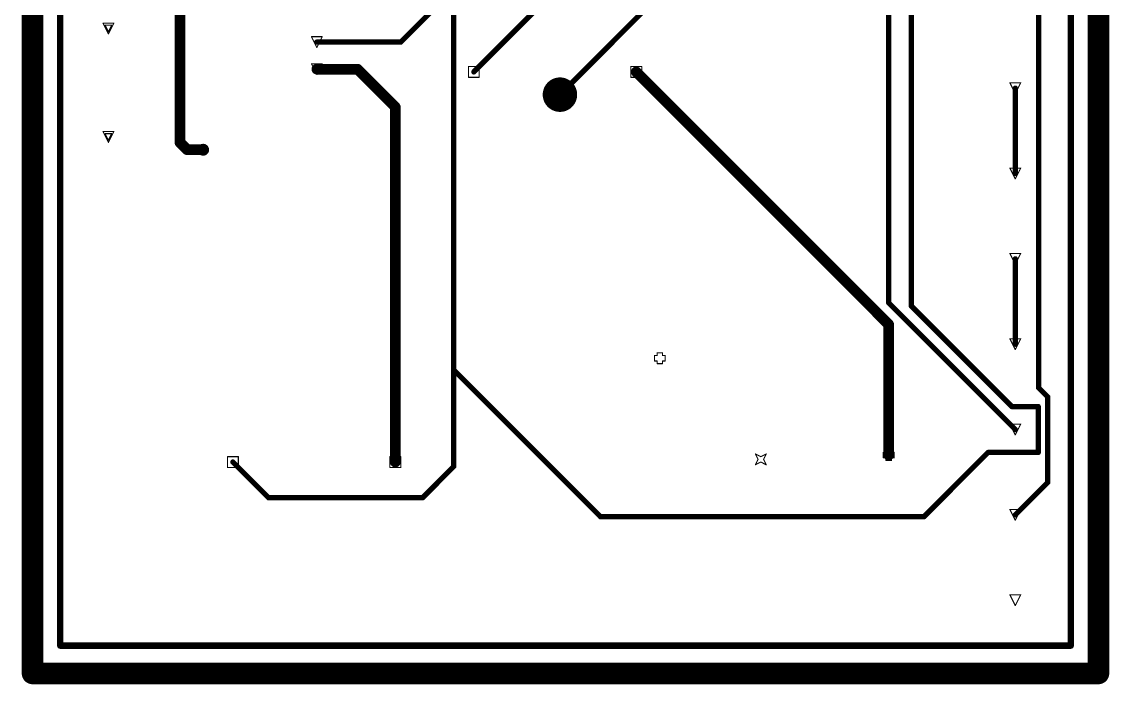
# Model space of a CAD drawing. Header units: millimetres. Extents: x 40 to 3761, y -469 to 920.
# Drawn here: x 3658.7 to 3760.7, y -469 to -406.9 of the extents above; entities that cross this region are included whole.
import ezdxf

# ---------------------------------------------------------------- set-up
doc = ezdxf.new("R2010")
doc.units = ezdxf.units.MM
for name, color, linetype in [('BottomSolder', 6, 'Continuous'), ('DrillDrawing', 1, 'Continuous'), ('InternalPlane1', 76, 'Continuous'), ('InternalPlane2', 16, 'Continuous'), ('KeepOutLayer', 6, 'Continuous'), ('MultiLayer', 9, 'Continuous'), ('TopLayer', 1, 'Continuous')]:
    doc.layers.add(name, color=color, linetype=linetype)

msp = doc.modelspace()

# ---------------------------------------------------------------- linework, layer by layer
at = {"layer": 'BottomSolder', "const_width": 1.203}
msp.add_lwpolyline([(3708.589, -413.75, 1), (3709.792, -413.75, 1)], format="xyb", close=True, dxfattribs=at)
at = {"layer": 'DrillDrawing', "const_width": 0.102}
for points in [[(3666.316, -407.044), (3667.332, -407.044)], [(3666.316, -407.044), (3666.824, -408.06)], [(3666.824, -408.06), (3667.332, -407.044)], [(3666.519, -407.247), (3667.128, -407.247)], [(3666.519, -407.247), (3666.824, -407.857)], [(3666.824, -407.857), (3667.128, -407.247)], [(3685.874, -408.314), (3686.89, -408.314)], [(3685.874, -408.314), (3686.382, -409.33)], [(3686.382, -409.33), (3686.89, -408.314)], [(3685.874, -410.854), (3686.89, -410.854)], [(3685.874, -410.854), (3686.382, -411.87)], [(3686.382, -411.87), (3686.89, -410.854)], [(3700.606, -411.108), (3701.622, -411.108)], [(3700.606, -412.124), (3700.606, -411.108)], [(3701.622, -412.124), (3701.622, -411.108)], [(3715.846, -411.108), (3716.862, -411.108)], [(3715.846, -412.124), (3715.846, -411.108)], [(3716.862, -412.124), (3716.862, -411.108)], [(3700.606, -412.124), (3701.622, -412.124)], [(3715.846, -412.124), (3716.862, -412.124)], [(3708.683, -413.496), (3708.683, -413.242)], [(3708.683, -413.242), (3708.937, -413.242)], [(3708.937, -413.242), (3709.191, -413.496)], [(3709.191, -413.496), (3709.445, -413.242)], [(3709.445, -413.242), (3709.699, -413.242)], [(3709.699, -413.496), (3709.699, -413.242)], [(3751.406, -412.634), (3752.422, -412.634)], [(3751.406, -412.634), (3751.914, -413.65)], [(3751.914, -413.65), (3752.422, -412.634)], [(3708.683, -413.496), (3708.937, -413.75)], [(3708.683, -414.004), (3708.937, -413.75)], [(3708.683, -414.258), (3708.683, -414.004)], [(3708.683, -414.258), (3708.937, -414.258)], [(3708.937, -414.258), (3709.191, -414.004)], [(3709.191, -414.004), (3709.445, -414.258)], [(3709.445, -413.75), (3709.699, -413.496)], [(3709.445, -413.75), (3709.699, -414.004)], [(3709.445, -414.258), (3709.699, -414.258)], [(3709.699, -414.258), (3709.699, -414.004)], [(3666.316, -417.204), (3667.332, -417.204)], [(3666.316, -417.204), (3666.824, -418.22)], [(3666.824, -418.22), (3667.332, -417.204)], [(3666.519, -417.407), (3667.128, -417.407)], [(3666.519, -417.407), (3666.824, -418.017)], [(3666.824, -418.017), (3667.128, -417.407)], [(3751.406, -420.634), (3752.422, -420.634)], [(3751.406, -420.634), (3751.914, -421.65)], [(3751.914, -421.65), (3752.422, -420.634)], [(3751.406, -428.634), (3752.422, -428.634)], [(3751.406, -428.634), (3751.914, -429.65)], [(3751.914, -429.65), (3752.422, -428.634)], [(3751.406, -436.634), (3752.422, -436.634)], [(3751.406, -436.634), (3751.914, -437.65)], [(3751.914, -437.65), (3752.422, -436.634)], [(3718.054, -438.716), (3718.054, -438.208)], [(3718.054, -438.208), (3718.308, -438.208)], [(3718.054, -438.716), (3718.308, -438.716)], [(3718.308, -438.208), (3718.308, -437.954)], [(3718.308, -437.954), (3718.816, -437.954)], [(3718.308, -438.97), (3718.308, -438.716)], [(3718.816, -438.208), (3718.816, -437.954)], [(3718.816, -438.208), (3719.07, -438.208)], [(3718.816, -438.716), (3719.07, -438.716)], [(3718.816, -438.97), (3718.816, -438.716)], [(3719.07, -438.716), (3719.07, -438.208)], [(3718.308, -438.97), (3718.816, -438.97)], [(3751.406, -444.634), (3752.422, -444.634)], [(3751.406, -444.634), (3751.914, -445.65)], [(3751.914, -445.65), (3752.422, -444.634)], [(3678, -447.684), (3679.016, -447.684)], [(3678, -448.7), (3678, -447.684)], [(3679.016, -448.7), (3679.016, -447.684)], [(3693.24, -447.684), (3694.256, -447.684)], [(3693.24, -448.7), (3693.24, -447.684)], [(3694.256, -448.7), (3694.256, -447.684)], [(3727.53, -447.43), (3728.038, -447.684)], [(3727.53, -447.43), (3727.784, -447.938)], [(3727.53, -448.446), (3727.784, -447.938)], [(3728.038, -447.684), (3728.546, -447.43)], [(3728.292, -447.938), (3728.546, -447.43)], [(3728.292, -447.938), (3728.546, -448.446)], [(3739.53, -447.792), (3739.53, -447.284)], [(3739.53, -447.284), (3739.784, -447.284)], [(3739.53, -447.792), (3739.784, -447.792)], [(3739.784, -447.284), (3739.784, -447.03)], [(3739.784, -447.03), (3740.292, -447.03)], [(3739.784, -448.046), (3739.784, -447.792)], [(3740.292, -447.284), (3740.292, -447.03)], [(3740.292, -447.284), (3740.546, -447.284)], [(3740.292, -447.792), (3740.546, -447.792)], [(3740.292, -448.046), (3740.292, -447.792)], [(3740.546, -447.792), (3740.546, -447.284)], [(3678, -448.7), (3679.016, -448.7)], [(3693.24, -448.7), (3694.256, -448.7)], [(3727.53, -448.446), (3728.038, -448.192)], [(3728.038, -448.192), (3728.546, -448.446)], [(3739.784, -448.046), (3740.292, -448.046)], [(3751.406, -452.634), (3752.422, -452.634)], [(3751.406, -452.634), (3751.914, -453.65)], [(3751.914, -453.65), (3752.422, -452.634)], [(3751.406, -460.634), (3752.422, -460.634)], [(3751.406, -460.634), (3751.914, -461.65)], [(3751.914, -461.65), (3752.422, -460.634)]]:
    msp.add_lwpolyline(points, dxfattribs=at)
at = {"layer": 'DrillDrawing'}
for points, const_width in [([(3666.29, -407.044, 1), (3666.341, -407.044, 1)], 0.0508), ([(3666.29, -407.044, 1), (3666.341, -407.044, 1)], 0.0508), ([(3667.306, -407.044, 1), (3667.357, -407.044, 1)], 0.0508), ([(3667.306, -407.044, 1), (3667.357, -407.044, 1)], 0.0508), ([(3666.493, -407.247, 1), (3666.544, -407.247, 1)], 0.0508), ([(3666.493, -407.247, 1), (3666.544, -407.247, 1)], 0.0508), ([(3666.798, -407.857, 1), (3666.849, -407.857, 1)], 0.0508), ([(3666.798, -407.857, 1), (3666.849, -407.857, 1)], 0.0508), ([(3666.798, -408.06, 1), (3666.849, -408.06, 1)], 0.0508), ([(3666.798, -408.06, 1), (3666.849, -408.06, 1)], 0.0508), ([(3667.103, -407.247, 1), (3667.154, -407.247, 1)], 0.0508), ([(3667.103, -407.247, 1), (3667.154, -407.247, 1)], 0.0508), ([(3685.848, -408.314, 1), (3685.899, -408.314, 1)], 0.0508), ([(3685.848, -408.314, 1), (3685.899, -408.314, 1)], 0.0508), ([(3686.864, -408.314, 1), (3686.915, -408.314, 1)], 0.0508), ([(3686.864, -408.314, 1), (3686.915, -408.314, 1)], 0.0508), ([(3686.356, -409.33, 1), (3686.407, -409.33, 1)], 0.0508), ([(3686.356, -409.33, 1), (3686.407, -409.33, 1)], 0.0508), ([(3685.848, -410.854, 1), (3685.899, -410.854, 1)], 0.0508), ([(3685.848, -410.854, 1), (3685.899, -410.854, 1)], 0.0508), ([(3686.864, -410.854, 1), (3686.915, -410.854, 1)], 0.0508), ([(3686.864, -410.854, 1), (3686.915, -410.854, 1)], 0.0508), ([(3700.58, -411.108, 1), (3700.631, -411.108, 1)], 0.0508), ([(3700.58, -411.108, 1), (3700.631, -411.108, 1)], 0.0508), ([(3701.596, -411.108, 1), (3701.647, -411.108, 1)], 0.0508), ([(3701.596, -411.108, 1), (3701.647, -411.108, 1)], 0.0508), ([(3715.82, -411.108, 1), (3715.871, -411.108, 1)], 0.0508), ([(3715.82, -411.108, 1), (3715.871, -411.108, 1)], 0.0508), ([(3716.836, -411.108, 1), (3716.887, -411.108, 1)], 0.0508), ([(3716.836, -411.108, 1), (3716.887, -411.108, 1)], 0.0508), ([(3686.356, -411.87, 1), (3686.407, -411.87, 1)], 0.0508), ([(3686.356, -411.87, 1), (3686.407, -411.87, 1)], 0.0508), ([(3700.58, -412.124, 1), (3700.631, -412.124, 1)], 0.0508), ([(3700.58, -412.124, 1), (3700.631, -412.124, 1)], 0.0508), ([(3701.596, -412.124, 1), (3701.647, -412.124, 1)], 0.0508), ([(3701.596, -412.124, 1), (3701.647, -412.124, 1)], 0.0508), ([(3715.82, -412.124, 1), (3715.871, -412.124, 1)], 0.0508), ([(3715.82, -412.124, 1), (3715.871, -412.124, 1)], 0.0508), ([(3716.836, -412.124, 1), (3716.887, -412.124, 1)], 0.0508), ([(3716.836, -412.124, 1), (3716.887, -412.124, 1)], 0.0508), ([(3708.657, -413.242, 1), (3708.708, -413.242, 1)], 0.0508), ([(3708.657, -413.242, 1), (3708.708, -413.242, 1)], 0.0508), ([(3708.911, -413.242, 1), (3708.962, -413.242, 1)], 0.0508), ([(3708.911, -413.242, 1), (3708.962, -413.242, 1)], 0.0508), ([(3709.419, -413.242, 1), (3709.47, -413.242, 1)], 0.0508), ([(3709.419, -413.242, 1), (3709.47, -413.242, 1)], 0.0508), ([(3709.673, -413.242, 1), (3709.724, -413.242, 1)], 0.0508), ([(3709.673, -413.242, 1), (3709.724, -413.242, 1)], 0.0508), ([(3751.38, -412.634, 1), (3751.431, -412.634, 1)], 0.0508), ([(3751.38, -412.634, 1), (3751.431, -412.634, 1)], 0.0508), ([(3752.396, -412.634, 1), (3752.447, -412.634, 1)], 0.0508), ([(3752.396, -412.634, 1), (3752.447, -412.634, 1)], 0.0508), ([(3708.657, -413.496, 1), (3708.708, -413.496, 1)], 0.0508), ([(3708.657, -413.496, 1), (3708.708, -413.496, 1)], 0.0508), ([(3708.657, -414.004, 1), (3708.708, -414.004, 1)], 0.0508), ([(3708.657, -414.004, 1), (3708.708, -414.004, 1)], 0.0508), ([(3708.657, -414.258, 1), (3708.708, -414.258, 1)], 0.0508), ([(3708.657, -414.258, 1), (3708.708, -414.258, 1)], 0.0508), ([(3708.911, -413.75, 1), (3708.962, -413.75, 1)], 0.0508), ([(3708.911, -413.75, 1), (3708.962, -413.75, 1)], 0.0508), ([(3708.911, -414.258, 1), (3708.962, -414.258, 1)], 0.0508), ([(3708.911, -414.258, 1), (3708.962, -414.258, 1)], 0.0508), ([(3709.165, -413.496, 1), (3709.216, -413.496, 1)], 0.0508), ([(3709.165, -413.496, 1), (3709.216, -413.496, 1)], 0.0508), ([(3709.165, -414.004, 1), (3709.216, -414.004, 1)], 0.0508), ([(3709.165, -414.004, 1), (3709.216, -414.004, 1)], 0.0508), ([(3709.419, -413.75, 1), (3709.47, -413.75, 1)], 0.0508), ([(3709.419, -413.75, 1), (3709.47, -413.75, 1)], 0.0508), ([(3709.419, -414.258, 1), (3709.47, -414.258, 1)], 0.0508), ([(3709.419, -414.258, 1), (3709.47, -414.258, 1)], 0.0508), ([(3709.673, -413.496, 1), (3709.724, -413.496, 1)], 0.0508), ([(3709.673, -413.496, 1), (3709.724, -413.496, 1)], 0.0508), ([(3709.673, -414.004, 1), (3709.724, -414.004, 1)], 0.0508), ([(3709.673, -414.004, 1), (3709.724, -414.004, 1)], 0.0508), ([(3709.673, -414.258, 1), (3709.724, -414.258, 1)], 0.0508), ([(3709.673, -414.258, 1), (3709.724, -414.258, 1)], 0.0508), ([(3751.888, -413.65, 1), (3751.939, -413.65, 1)], 0.0508), ([(3751.888, -413.65, 1), (3751.939, -413.65, 1)], 0.0508), ([(3666.29, -417.204, 1), (3666.341, -417.204, 1)], 0.0508), ([(3666.29, -417.204, 1), (3666.341, -417.204, 1)], 0.0508), ([(3667.306, -417.204, 1), (3667.357, -417.204, 1)], 0.0508), ([(3667.306, -417.204, 1), (3667.357, -417.204, 1)], 0.0508), ([(3666.493, -417.407, 1), (3666.544, -417.407, 1)], 0.0508), ([(3666.493, -417.407, 1), (3666.544, -417.407, 1)], 0.0508), ([(3666.798, -418.017, 1), (3666.849, -418.017, 1)], 0.0508), ([(3666.798, -418.017, 1), (3666.849, -418.017, 1)], 0.0508), ([(3666.798, -418.22, 1), (3666.849, -418.22, 1)], 0.0508), ([(3666.798, -418.22, 1), (3666.849, -418.22, 1)], 0.0508), ([(3667.103, -417.407, 1), (3667.154, -417.407, 1)], 0.0508), ([(3667.103, -417.407, 1), (3667.154, -417.407, 1)], 0.0508), ([(3676.222, -418.916, 1), (3675.206, -418.916, 1)], 0.102), ([(3675.18, -418.916, 1), (3675.231, -418.916, 1)], 0.0508), ([(3676.196, -418.916, 1), (3676.247, -418.916, 1)], 0.0508), ([(3751.38, -420.634, 1), (3751.431, -420.634, 1)], 0.0508), ([(3751.38, -420.634, 1), (3751.431, -420.634, 1)], 0.0508), ([(3752.396, -420.634, 1), (3752.447, -420.634, 1)], 0.0508), ([(3752.396, -420.634, 1), (3752.447, -420.634, 1)], 0.0508), ([(3751.888, -421.65, 1), (3751.939, -421.65, 1)], 0.0508), ([(3751.888, -421.65, 1), (3751.939, -421.65, 1)], 0.0508), ([(3751.38, -428.634, 1), (3751.431, -428.634, 1)], 0.0508), ([(3751.38, -428.634, 1), (3751.431, -428.634, 1)], 0.0508), ([(3752.396, -428.634, 1), (3752.447, -428.634, 1)], 0.0508), ([(3752.396, -428.634, 1), (3752.447, -428.634, 1)], 0.0508), ([(3751.888, -429.65, 1), (3751.939, -429.65, 1)], 0.0508), ([(3751.888, -429.65, 1), (3751.939, -429.65, 1)], 0.0508), ([(3751.38, -436.634, 1), (3751.431, -436.634, 1)], 0.0508), ([(3751.38, -436.634, 1), (3751.431, -436.634, 1)], 0.0508), ([(3752.396, -436.634, 1), (3752.447, -436.634, 1)], 0.0508), ([(3752.396, -436.634, 1), (3752.447, -436.634, 1)], 0.0508), ([(3751.888, -437.65, 1), (3751.939, -437.65, 1)], 0.0508), ([(3751.888, -437.65, 1), (3751.939, -437.65, 1)], 0.0508), ([(3718.028, -438.208, 1), (3718.079, -438.208, 1)], 0.0508), ([(3718.028, -438.208, 1), (3718.079, -438.208, 1)], 0.0508), ([(3718.028, -438.716, 1), (3718.079, -438.716, 1)], 0.0508), ([(3718.028, -438.716, 1), (3718.079, -438.716, 1)], 0.0508), ([(3718.282, -437.954, 1), (3718.333, -437.954, 1)], 0.0508), ([(3718.282, -437.954, 1), (3718.333, -437.954, 1)], 0.0508), ([(3718.282, -438.208, 1), (3718.333, -438.208, 1)], 0.0508), ([(3718.282, -438.208, 1), (3718.333, -438.208, 1)], 0.0508), ([(3718.282, -438.716, 1), (3718.333, -438.716, 1)], 0.0508), ([(3718.282, -438.716, 1), (3718.333, -438.716, 1)], 0.0508), ([(3718.79, -437.954, 1), (3718.841, -437.954, 1)], 0.0508), ([(3718.79, -437.954, 1), (3718.841, -437.954, 1)], 0.0508), ([(3718.79, -438.208, 1), (3718.841, -438.208, 1)], 0.0508), ([(3718.79, -438.208, 1), (3718.841, -438.208, 1)], 0.0508), ([(3718.79, -438.716, 1), (3718.841, -438.716, 1)], 0.0508), ([(3718.79, -438.716, 1), (3718.841, -438.716, 1)], 0.0508), ([(3719.044, -438.208, 1), (3719.095, -438.208, 1)], 0.0508), ([(3719.044, -438.208, 1), (3719.095, -438.208, 1)], 0.0508), ([(3719.044, -438.716, 1), (3719.095, -438.716, 1)], 0.0508), ([(3719.044, -438.716, 1), (3719.095, -438.716, 1)], 0.0508), ([(3718.282, -438.97, 1), (3718.333, -438.97, 1)], 0.0508), ([(3718.282, -438.97, 1), (3718.333, -438.97, 1)], 0.0508), ([(3718.79, -438.97, 1), (3718.841, -438.97, 1)], 0.0508), ([(3718.79, -438.97, 1), (3718.841, -438.97, 1)], 0.0508), ([(3751.38, -444.634, 1), (3751.431, -444.634, 1)], 0.0508), ([(3751.38, -444.634, 1), (3751.431, -444.634, 1)], 0.0508), ([(3752.396, -444.634, 1), (3752.447, -444.634, 1)], 0.0508), ([(3752.396, -444.634, 1), (3752.447, -444.634, 1)], 0.0508), ([(3751.888, -445.65, 1), (3751.939, -445.65, 1)], 0.0508), ([(3751.888, -445.65, 1), (3751.939, -445.65, 1)], 0.0508), ([(3677.974, -447.684, 1), (3678.025, -447.684, 1)], 0.0508), ([(3677.974, -447.684, 1), (3678.025, -447.684, 1)], 0.0508), ([(3678.99, -447.684, 1), (3679.041, -447.684, 1)], 0.0508), ([(3678.99, -447.684, 1), (3679.041, -447.684, 1)], 0.0508), ([(3693.214, -447.684, 1), (3693.265, -447.684, 1)], 0.0508), ([(3693.214, -447.684, 1), (3693.265, -447.684, 1)], 0.0508), ([(3694.23, -447.684, 1), (3694.281, -447.684, 1)], 0.0508), ([(3694.23, -447.684, 1), (3694.281, -447.684, 1)], 0.0508), ([(3727.504, -447.43, 1), (3727.555, -447.43, 1)], 0.0508), ([(3727.504, -447.43, 1), (3727.555, -447.43, 1)], 0.0508), ([(3727.758, -447.938, 1), (3727.809, -447.938, 1)], 0.0508), ([(3727.758, -447.938, 1), (3727.809, -447.938, 1)], 0.0508), ([(3728.012, -447.684, 1), (3728.063, -447.684, 1)], 0.0508), ([(3728.012, -447.684, 1), (3728.063, -447.684, 1)], 0.0508), ([(3728.266, -447.938, 1), (3728.317, -447.938, 1)], 0.0508), ([(3728.266, -447.938, 1), (3728.317, -447.938, 1)], 0.0508), ([(3728.52, -447.43, 1), (3728.571, -447.43, 1)], 0.0508), ([(3728.52, -447.43, 1), (3728.571, -447.43, 1)], 0.0508), ([(3739.504, -447.284, 1), (3739.555, -447.284, 1)], 0.0508), ([(3739.504, -447.284, 1), (3739.555, -447.284, 1)], 0.0508), ([(3739.504, -447.792, 1), (3739.555, -447.792, 1)], 0.0508), ([(3739.504, -447.792, 1), (3739.555, -447.792, 1)], 0.0508), ([(3739.758, -447.03, 1), (3739.809, -447.03, 1)], 0.0508), ([(3739.758, -447.03, 1), (3739.809, -447.03, 1)], 0.0508), ([(3739.758, -447.284, 1), (3739.809, -447.284, 1)], 0.0508), ([(3739.758, -447.284, 1), (3739.809, -447.284, 1)], 0.0508), ([(3739.758, -447.792, 1), (3739.809, -447.792, 1)], 0.0508), ([(3739.758, -447.792, 1), (3739.809, -447.792, 1)], 0.0508), ([(3740.266, -447.03, 1), (3740.317, -447.03, 1)], 0.0508), ([(3740.266, -447.03, 1), (3740.317, -447.03, 1)], 0.0508), ([(3740.266, -447.284, 1), (3740.317, -447.284, 1)], 0.0508), ([(3740.266, -447.284, 1), (3740.317, -447.284, 1)], 0.0508), ([(3740.266, -447.792, 1), (3740.317, -447.792, 1)], 0.0508), ([(3740.266, -447.792, 1), (3740.317, -447.792, 1)], 0.0508), ([(3740.52, -447.284, 1), (3740.571, -447.284, 1)], 0.0508), ([(3740.52, -447.284, 1), (3740.571, -447.284, 1)], 0.0508), ([(3740.52, -447.792, 1), (3740.571, -447.792, 1)], 0.0508), ([(3740.52, -447.792, 1), (3740.571, -447.792, 1)], 0.0508), ([(3677.974, -448.7, 1), (3678.025, -448.7, 1)], 0.0508), ([(3677.974, -448.7, 1), (3678.025, -448.7, 1)], 0.0508), ([(3678.99, -448.7, 1), (3679.041, -448.7, 1)], 0.0508), ([(3678.99, -448.7, 1), (3679.041, -448.7, 1)], 0.0508), ([(3693.214, -448.7, 1), (3693.265, -448.7, 1)], 0.0508), ([(3693.214, -448.7, 1), (3693.265, -448.7, 1)], 0.0508), ([(3694.23, -448.7, 1), (3694.281, -448.7, 1)], 0.0508), ([(3694.23, -448.7, 1), (3694.281, -448.7, 1)], 0.0508), ([(3727.504, -448.446, 1), (3727.555, -448.446, 1)], 0.0508), ([(3727.504, -448.446, 1), (3727.555, -448.446, 1)], 0.0508), ([(3728.012, -448.192, 1), (3728.063, -448.192, 1)], 0.0508), ([(3728.012, -448.192, 1), (3728.063, -448.192, 1)], 0.0508), ([(3728.52, -448.446, 1), (3728.571, -448.446, 1)], 0.0508), ([(3728.52, -448.446, 1), (3728.571, -448.446, 1)], 0.0508), ([(3739.758, -448.046, 1), (3739.809, -448.046, 1)], 0.0508), ([(3739.758, -448.046, 1), (3739.809, -448.046, 1)], 0.0508), ([(3740.266, -448.046, 1), (3740.317, -448.046, 1)], 0.0508), ([(3740.266, -448.046, 1), (3740.317, -448.046, 1)], 0.0508), ([(3751.38, -452.634, 1), (3751.431, -452.634, 1)], 0.0508), ([(3751.38, -452.634, 1), (3751.431, -452.634, 1)], 0.0508), ([(3752.396, -452.634, 1), (3752.447, -452.634, 1)], 0.0508), ([(3752.396, -452.634, 1), (3752.447, -452.634, 1)], 0.0508), ([(3751.888, -453.65, 1), (3751.939, -453.65, 1)], 0.0508), ([(3751.888, -453.65, 1), (3751.939, -453.65, 1)], 0.0508), ([(3751.38, -460.634, 1), (3751.431, -460.634, 1)], 0.0508), ([(3751.38, -460.634, 1), (3751.431, -460.634, 1)], 0.0508), ([(3752.396, -460.634, 1), (3752.447, -460.634, 1)], 0.0508), ([(3752.396, -460.634, 1), (3752.447, -460.634, 1)], 0.0508), ([(3751.888, -461.65, 1), (3751.939, -461.65, 1)], 0.0508), ([(3751.888, -461.65, 1), (3751.939, -461.65, 1)], 0.0508)]:
    msp.add_lwpolyline(points, format="xyb", close=True, dxfattribs=dict(at, const_width=const_width))
at = {"layer": 'InternalPlane1', "const_width": 2.032}
for points in [[(3659.712, -468.004), (3659.712, -168.004)], [(3759.712, -468.004), (3759.712, -168.004)], [(3659.712, -468.004), (3759.712, -468.004)]]:
    msp.add_lwpolyline(points, dxfattribs=at)
at = {"layer": 'InternalPlane1'}
for points, const_width in [([(3708.383, -413.75, 1), (3709.999, -413.75, 1)], 1.616), ([(3659.204, -468.004, 1), (3660.22, -468.004, 1)], 1.016), ([(3659.204, -468.004, 1), (3660.22, -468.004, 1)], 1.016), ([(3759.204, -468.004, 1), (3760.22, -468.004, 1)], 1.016), ([(3759.204, -468.004, 1), (3760.22, -468.004, 1)], 1.016)]:
    msp.add_lwpolyline(points, format="xyb", close=True, dxfattribs=dict(at, const_width=const_width))
at = {"layer": 'InternalPlane2', "const_width": 2.032}
for points in [[(3659.712, -468.004), (3659.712, -168.004)], [(3759.712, -468.004), (3759.712, -168.004)], [(3659.712, -468.004), (3759.712, -468.004)]]:
    msp.add_lwpolyline(points, dxfattribs=at)
at = {"layer": 'InternalPlane2'}
for points, const_width in [([(3708.383, -413.75, 1), (3709.999, -413.75, 1)], 1.616), ([(3659.204, -468.004, 1), (3660.22, -468.004, 1)], 1.016), ([(3659.204, -468.004, 1), (3660.22, -468.004, 1)], 1.016), ([(3759.204, -468.004, 1), (3760.22, -468.004, 1)], 1.016), ([(3759.204, -468.004, 1), (3760.22, -468.004, 1)], 1.016)]:
    msp.add_lwpolyline(points, format="xyb", close=True, dxfattribs=dict(at, const_width=const_width))
at = {"layer": 'KeepOutLayer', "const_width": 0.6}
for points in [[(3662.312, -465.404), (3662.312, -170.604)], [(3757.112, -465.404), (3757.112, -170.604)], [(3662.312, -465.404), (3757.112, -465.404)]]:
    msp.add_lwpolyline(points, dxfattribs=at)
at = {"layer": 'KeepOutLayer', "const_width": 0.3}
for points in [[(3662.162, -465.404, 1), (3662.462, -465.404, 1)], [(3662.162, -465.404, 1), (3662.462, -465.404, 1)], [(3756.962, -465.404, 1), (3757.262, -465.404, 1)], [(3756.962, -465.404, 1), (3757.262, -465.404, 1)]]:
    msp.add_lwpolyline(points, format="xyb", close=True, dxfattribs=at)
at = {"layer": 'MultiLayer', "const_width": 1}
msp.add_lwpolyline([(3708.691, -413.75, 1), (3709.691, -413.75, 1)], format="xyb", close=True, dxfattribs=at)
at = {"layer": 'TopLayer'}
for points, const_width in [([(3754.098, -441.226), (3754.098, -334.618)], 0.5), ([(3740.026, -433.255), (3740.026, -336.635)], 0.5), ([(3742.16, -433.562), (3742.16, -337.28)], 0.5), ([(3709.191, -413.75), (3734.642, -388.299)], 0.5), ([(3673.529, -418.22), (3673.529, -398.662)], 1), ([(3701.114, -411.616), (3708.632, -404.098)], 0.5), ([(3699.234, -439.556), (3699.234, -404.707)], 0.5), ([(3694.256, -408.822), (3697.24, -405.838)], 0.5), ([(3686.382, -408.822), (3694.256, -408.822)], 0.5), ([(3686.382, -411.362), (3690.192, -411.362)], 1), ([(3690.192, -411.362), (3693.748, -414.918)], 1), ([(3716.354, -411.616), (3740.038, -435.3)], 1), ([(3751.914, -421.142), (3751.914, -413.142)], 0.5), ([(3693.748, -448.192), (3693.748, -414.918)], 1), ([(3673.529, -418.22), (3674.225, -418.916)], 1), ([(3674.225, -418.916), (3675.714, -418.916)], 1), ([(3751.914, -437.142), (3751.914, -429.142)], 0.5), ([(3740.026, -433.255), (3751.914, -445.142)], 0.5), ([(3742.16, -433.562), (3751.59, -442.992)], 0.5), ([(3740.038, -447.538), (3740.038, -435.3)], 1), ([(3699.234, -448.598), (3699.234, -439.556)], 0.5), ([(3699.234, -439.556), (3713.001, -453.323)], 0.5), ([(3754.098, -441.226), (3754.964, -442.092)], 0.5), ([(3751.59, -442.992), (3754.064, -442.992)], 0.5), ([(3754.064, -447.292), (3754.064, -442.992)], 0.5), ([(3754.964, -450.092), (3754.964, -442.092)], 0.5), ([(3743.328, -453.323), (3749.359, -447.292)], 0.5), ([(3749.359, -447.292), (3754.064, -447.292)], 0.5), ([(3678.508, -448.192), (3681.86, -451.545)], 0.5), ([(3696.288, -451.545), (3699.234, -448.598)], 0.5), ([(3751.914, -453.142), (3754.964, -450.092)], 0.5), ([(3681.86, -451.545), (3696.288, -451.545)], 0.5), ([(3713.001, -453.323), (3743.328, -453.323)], 0.5)]:
    msp.add_lwpolyline(points, dxfattribs=dict(at, const_width=const_width))
for points, const_width in [([(3686.257, -408.822, 1), (3686.507, -408.822, 1)], 0.25), ([(3694.131, -408.822, 1), (3694.381, -408.822, 1)], 0.25), ([(3694.131, -408.822, 1), (3694.381, -408.822, 1)], 0.25), ([(3686.132, -411.362, 1), (3686.632, -411.362, 1)], 0.5), ([(3689.942, -411.362, 1), (3690.442, -411.362, 1)], 0.5), ([(3689.942, -411.362, 1), (3690.442, -411.362, 1)], 0.5), ([(3716.104, -411.616, 1), (3716.604, -411.616, 1)], 0.5), ([(3700.989, -411.616, 1), (3701.239, -411.616, 1)], 0.25), ([(3708.691, -413.75, 1), (3709.691, -413.75, 1)], 1), ([(3751.789, -413.142, 1), (3752.039, -413.142, 1)], 0.25), ([(3709.066, -413.75, 1), (3709.316, -413.75, 1)], 0.25), ([(3693.498, -414.918, 1), (3693.998, -414.918, 1)], 0.5), ([(3693.498, -414.918, 1), (3693.998, -414.918, 1)], 0.5), ([(3673.279, -418.22, 1), (3673.779, -418.22, 1)], 0.5), ([(3673.279, -418.22, 1), (3673.779, -418.22, 1)], 0.5), ([(3673.975, -418.916, 1), (3674.475, -418.916, 1)], 0.5), ([(3673.975, -418.916, 1), (3674.475, -418.916, 1)], 0.5), ([(3675.464, -418.916, 1), (3675.964, -418.916, 1)], 0.5), ([(3751.789, -421.142, 1), (3752.039, -421.142, 1)], 0.25), ([(3751.789, -429.142, 1), (3752.039, -429.142, 1)], 0.25), ([(3739.901, -433.255, 1), (3740.151, -433.255, 1)], 0.25), ([(3739.901, -433.255, 1), (3740.151, -433.255, 1)], 0.25), ([(3742.035, -433.562, 1), (3742.285, -433.562, 1)], 0.25), ([(3742.035, -433.562, 1), (3742.285, -433.562, 1)], 0.25), ([(3739.788, -435.3, 1), (3740.288, -435.3, 1)], 0.5), ([(3739.788, -435.3, 1), (3740.288, -435.3, 1)], 0.5), ([(3751.789, -437.142, 1), (3752.039, -437.142, 1)], 0.25), ([(3699.109, -439.556, 1), (3699.359, -439.556, 1)], 0.25), ([(3699.109, -439.556, 1), (3699.359, -439.556, 1)], 0.25), ([(3699.109, -439.556, 1), (3699.359, -439.556, 1)], 0.25), ([(3753.973, -441.226, 1), (3754.223, -441.226, 1)], 0.25), ([(3753.973, -441.226, 1), (3754.223, -441.226, 1)], 0.25), ([(3751.465, -442.992, 1), (3751.715, -442.992, 1)], 0.25), ([(3751.465, -442.992, 1), (3751.715, -442.992, 1)], 0.25), ([(3753.939, -442.992, 1), (3754.189, -442.992, 1)], 0.25), ([(3753.939, -442.992, 1), (3754.189, -442.992, 1)], 0.25), ([(3754.839, -442.092, 1), (3755.089, -442.092, 1)], 0.25), ([(3754.839, -442.092, 1), (3755.089, -442.092, 1)], 0.25), ([(3751.789, -445.142, 1), (3752.039, -445.142, 1)], 0.25), ([(3693.498, -448.192, 1), (3693.998, -448.192, 1)], 0.5), ([(3739.788, -447.538, 1), (3740.288, -447.538, 1)], 0.5), ([(3749.234, -447.292, 1), (3749.484, -447.292, 1)], 0.25), ([(3749.234, -447.292, 1), (3749.484, -447.292, 1)], 0.25), ([(3753.939, -447.292, 1), (3754.189, -447.292, 1)], 0.25), ([(3753.939, -447.292, 1), (3754.189, -447.292, 1)], 0.25), ([(3678.383, -448.192, 1), (3678.633, -448.192, 1)], 0.25), ([(3699.109, -448.598, 1), (3699.359, -448.598, 1)], 0.25), ([(3699.109, -448.598, 1), (3699.359, -448.598, 1)], 0.25), ([(3754.839, -450.092, 1), (3755.089, -450.092, 1)], 0.25), ([(3754.839, -450.092, 1), (3755.089, -450.092, 1)], 0.25), ([(3681.735, -451.545, 1), (3681.985, -451.545, 1)], 0.25), ([(3681.735, -451.545, 1), (3681.985, -451.545, 1)], 0.25), ([(3696.163, -451.545, 1), (3696.413, -451.545, 1)], 0.25), ([(3696.163, -451.545, 1), (3696.413, -451.545, 1)], 0.25), ([(3751.789, -453.142, 1), (3752.039, -453.142, 1)], 0.25), ([(3712.876, -453.323, 1), (3713.126, -453.323, 1)], 0.25), ([(3712.876, -453.323, 1), (3713.126, -453.323, 1)], 0.25), ([(3743.203, -453.323, 1), (3743.453, -453.323, 1)], 0.25), ([(3743.203, -453.323, 1), (3743.453, -453.323, 1)], 0.25)]:
    msp.add_lwpolyline(points, format="xyb", close=True, dxfattribs=dict(at, const_width=const_width))

doc.saveas('drawing.dxf')
